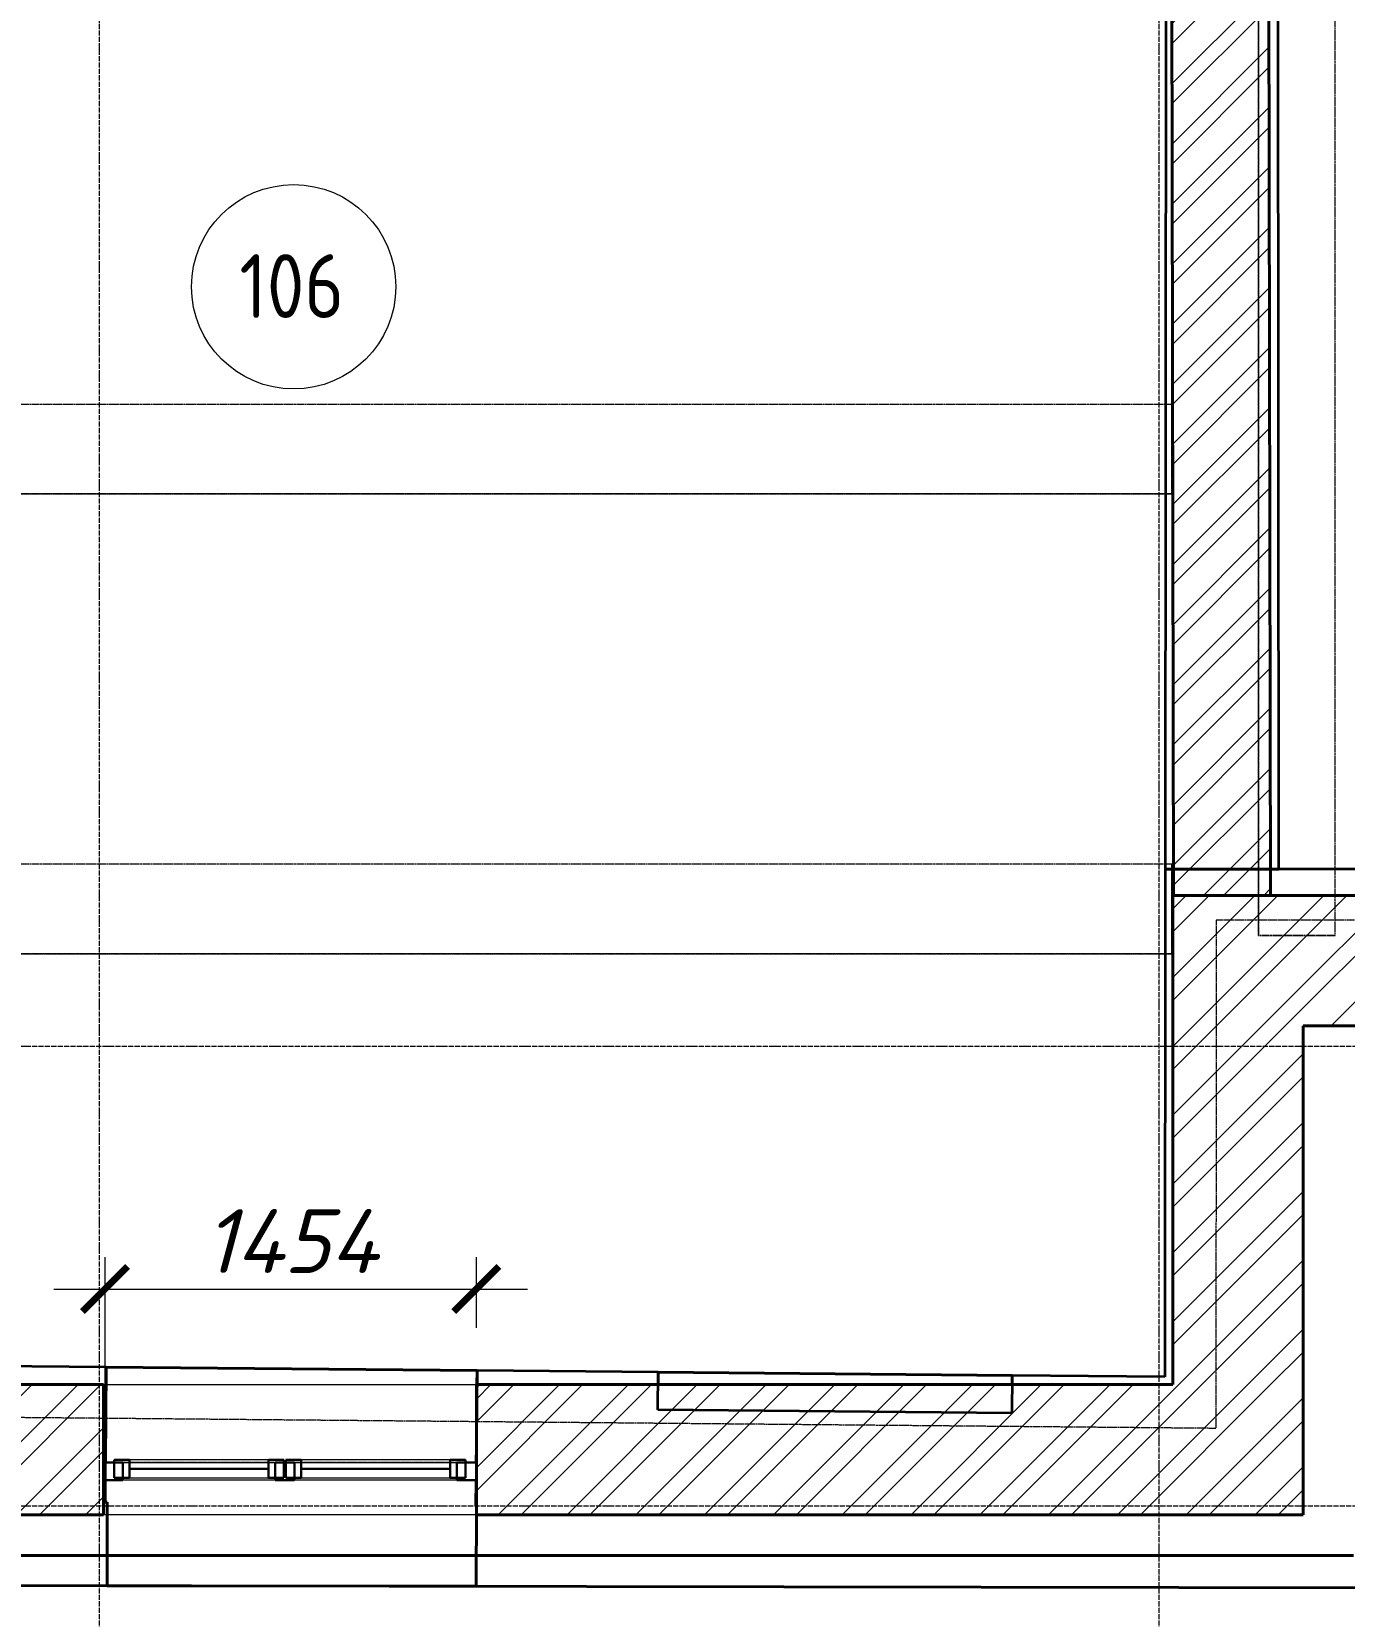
# Model space of a CAD drawing. Header units: millimetres. Extents: x 749182 to 2267578, y 70462 to 311449.
# Drawn here: x 1961515 to 1966654, y 75491 to 81695 of the extents above; entities that cross this region are included whole.
import ezdxf

# ---------------------------------------------------------------- set-up
doc = ezdxf.new("R2010")
doc.units = ezdxf.units.MM
for name, pattern in [('ADSK_Линия сетки', [25, 20, -2.5, 0, -2.5]), ('ADSK_Сверху', [4.5, 3, -1.5]), ('осеваяX2', [4, 2.5, -0.5, 0.5, -0.5])]:
    doc.linetypes.add(name, pattern=pattern)
doc.layers.get('Defpoints').update_dxf_attribs({"color": 255})
for name, color, linetype, lineweight in [('_ Окна', 7, 'Continuous', 30), ('Витраж', 7, 'Continuous', 9), ('Каркас', 7, 'Continuous', 9), ('Марки помещений', 7, 'Continuous', 20), ('Окна', 7, 'Continuous', 18), ('Оси', 165, 'осеваяX2', 13), ('Перекрытие', 7, 'Continuous', 18), ('размеры', 7, 'Continuous', 9), ('Стены', 184, 'Continuous', 40), ('Стены внутренние', 7, 'Continuous', 18), ('Стены наружные', 7, 'Continuous', 18), ('Стены разрез', 7, 'Continuous', 35)]:
    doc.layers.add(name, color=color, linetype=linetype, lineweight=lineweight)
doc.styles.add('GOST Common_2', font='GOST_Common.ttf', dxfattribs={"width": 0.9, "height": 200})
doc.styles.add('М2', font='isocpeui.ttf')
doc.dimstyles.new('SPDS 1_100', dxfattribs={"dimscale": 100, "dimtxt": 2.5, "dimasz": 1.77, "dimexe": 1.25, "dimexo": 0.625, "dimtad": 1, "dimdec": 0, "dimrnd": 0.001, "dimzin": 9, "dimtxsty": 'М2', "dimblk": 'ARCHTICK', "dimcen": 2.5, "dimdle": 2, "dimclrt": 256, "dimadec": 0, "dimazin": 2, "dimtfac": 0.75, "dimtdec": 0, "dimtmove": 1, "dimatfit": 3, "dimfxl": 0, "dimtolj": 1, "dimlwd": 9, "dimlwe": 9, "dimarcsym": 0})
pattern_1 = [(45, (1958220.23, 75616.62), (-134.7038, 134.7038), []), (45, (1958310.03, 75616.62), (-134.7038, 134.7038), [])]

# ---------------------------------------------------------------- blocks, each defined once
blk = doc.blocks.new('Существующие стены 2 этаж - Существующие стены 2 этаж-699583-01 План 1-го этажа маркировочный')
at = {"layer": 'Стены', "color": 254, "linetype": 'ADSK_Сверху', "true_color": 0xe8c5d7}
for p, q in [((123.9, 113), (8470.1, 113)), ((8470.1, 113), (123.9, 113))]:
    blk.add_line(p, q, dxfattribs=at)
blk = doc.blocks.new('Прямоугольный импост - 70х20_56мм-1427660-01 План 1-го этажа маркировочный')
at = {"layer": 'Витраж', "color": 253, "linetype": 'ADSK_Сверху', "true_color": 0xaaaaaa}
for p, q in [((45264.6, 355.2), (45264.6, 285.2)), ((45340.6, 355.2), (45264.6, 355.2)), ((45974.6, 355.2), (45936.6, 355.2)), ((45340.6, 285.2), (45264.6, 285.2)), ((45974.6, 285.2), (45936.6, 285.2))]:
    blk.add_line(p, q, dxfattribs=at)
blk = doc.blocks.new('Прямоугольный импост - 70х20_56мм-1427027-01 План 1-го этажа маркировочный')
at = {"layer": 'Витраж', "color": 253, "linetype": 'ADSK_Сверху', "true_color": 0xaaaaaa}
for p, q in [((-76, 35), (0, 35)), ((0, 35), (0, -35)), ((0, -35), (-76, -35))]:
    blk.add_line(p, q, dxfattribs=at)
blk = doc.blocks.new('Прямоугольный импост - 70х20_56мм-1427028-01 План 1-го этажа маркировочный')
at = {"layer": 'Витраж', "color": 253, "linetype": 'ADSK_Сверху', "true_color": 0xaaaaaa}
for p, q in [((0, 35), (-76, 35)), ((0, -35), (0, 35)), ((-76, -35), (0, -35))]:
    blk.add_line(p, q, dxfattribs=at)
blk = doc.blocks.new('Прямоугольный импост - 70х20_56мм-1228464-01 План 1-го этажа маркировочный')
at = {"layer": 'Витраж', "color": 253, "linetype": 'ADSK_Сверху', "true_color": 0xaaaaaa}
for p, q in [((-4912.4, 43593.9), (-4912.4, 43523.9)), ((-4912.4, 43593.9), (-4836.4, 43593.9)), ((-4200.4, 43593.9), (-4162.4, 43593.9)), ((-4912.4, 43523.9), (-4836.4, 43523.9)), ((-4200.4, 43523.9), (-4162.4, 43523.9))]:
    blk.add_line(p, q, dxfattribs=at)
blk = doc.blocks.new('Прямоугольный импост - 70х76мм-1427026-01 План 1-го этажа маркировочный')
at = {"layer": 'Витраж', "color": 253, "linetype": 'ADSK_Сверху', "true_color": 0xaaaaaa}
for p, q in [((-38, 35), (38, 35)), ((38, -35), (-38, -35))]:
    blk.add_line(p, q, dxfattribs=at)
blk = doc.blocks.new('Прямоугольный импост - 70х60мм-1427662-01 План 1-го этажа маркировочный')
at = {"layer": 'Витраж', "color": 253, "linetype": 'ADSK_Сверху', "true_color": 0xaaaaaa}
for p, q in [((45340.6, 355.2), (45340.6, 285.2)), ((45936.6, 355.2), (45340.6, 355.2)), ((45936.6, 285.2), (45936.6, 355.2)), ((45936.6, 285.2), (45340.6, 285.2))]:
    blk.add_line(p, q, dxfattribs=at)
blk = doc.blocks.new('Прямоугольный импост - 70х60мм-1243863-01 План 1-го этажа маркировочный')
at = {"layer": 'Витраж', "color": 253, "linetype": 'ADSK_Сверху', "true_color": 0xaaaaaa}
for p, q in [((1185.6, 43593.9), (1185.6, 43523.9)), ((1185.6, 43593.9), (1821.6, 43593.9)), ((1821.6, 43523.9), (1821.6, 43593.9)), ((1185.6, 43523.9), (1821.6, 43523.9))]:
    blk.add_line(p, q, dxfattribs=at)
blk = doc.blocks.new('Существующие стены 1 эт - Существующие стены 1 эт-653793-01 План 1-го этажа маркировочный')
at = {"layer": 'Стены'}
for p, q in [((3586.7, 849.4), (3583.4, 477)), ((3586.7, 849.4), (5038.5, 836.3)), ((5038, 782), (5038.5, 836.3)), ((5747.6, 829.9), (5747.1, 782)), ((5747.6, 829.9), (7134.1, 817.4)), ((7133.7, 782), (7134.1, 817.4)), ((5035.3, 477), (5035.8, 536.5)), ((3582.8, 407), (3582, 321.7)), ((5033.7, 308.6), (5034.6, 407)), ((3582, 321.7), (3590.1, 321.6)), ((3590.1, 321.6), (3589.6, -5.7)), ((5035.8, 308.6), (5033.7, 308.6)), ((5035.3, -8), (5035.8, 308.6)), ((8559, -13.6), (0, 0)), ((5035.3, -8), (3589.6, -5.7))]:
    blk.add_line(p, q, dxfattribs=at)
at = {"layer": 'Стены разрез'}
for p, q in [((8177.8, 2799.5), (8172.5, 8689.1)), ((7736.7, 7240.5), (7733, 2799.3)), ((7733, 2799.3), (7731.3, 812)), ((8732.6, 2799.8), (7733, 2799.3)), ((7733, 2799.3), (8177.8, 2799.5)), ((3586.7, 849.4), (842.1, 874.1)), ((3583.2, 461.7), (3586.7, 849.4)), ((5038.5, 836.3), (5035, 448.6)), ((5747.6, 829.9), (5038.5, 836.3)), ((5746.2, 682.7), (5747.6, 829.9)), ((7134.1, 817.4), (7132.7, 670.2)), ((7731.3, 812), (7134.1, 817.4)), ((7132.7, 670.2), (5746.2, 682.7)), ((3582, 321.7), (3583.2, 461.7)), ((5035, 448.6), (5033.7, 308.6)), ((3590.1, 321.6), (3582, 321.7)), ((3589.6, -5.7), (3590.1, 321.6)), ((5033.7, 308.6), (5035.8, 308.6)), ((5035.8, 308.6), (5035.3, -8)), ((0, 0), (3589.6, -5.7)), ((5035.3, -8), (8559, -13.6))]:
    blk.add_line(p, q, dxfattribs=at)
blk = doc.blocks.new('Витраж-тент со смещением вовне - 60мм 34 сдвиг-1466945-01 План 1-го этажа маркировочный')
at = {"layer": '_ Окна'}
for p, q in [((-352, 25), (-352, -45)), ((-352, 25), (-292, 25)), ((-352, -45), (-352, 25)), ((-292, 25), (-292, -45)), ((352, 25), (292, 25)), ((292, 25), (292, -45)), ((352, -45), (352, 25)), ((352, -45), (352, 25)), ((-292, -45), (-352, -45)), ((-292, -10), (292, -10)), ((292, -45), (352, -45))]:
    blk.add_line(p, q, dxfattribs=at)
at = {"layer": 'Окна'}
for p, q in [((292, 25), (-292, 25)), ((-292, -45), (292, -45))]:
    blk.add_line(p, q, dxfattribs=at)
blk = doc.blocks.new('Прямоугольный импост - 70х20_56мм-V194-01 План 1-го этажа маркировочный')
at = {"layer": 'Витраж', "lineweight": 30}
for p, q in [((-76, 35), (0, 35)), ((-76, -35), (-76, 35)), ((0, 35), (0, -35)), ((0, -35), (-76, -35))]:
    blk.add_line(p, q, dxfattribs=at)
blk = doc.blocks.new('Прямоугольный импост - 70х20_56мм-V195-01 План 1-го этажа маркировочный')
at = {"layer": 'Витраж', "lineweight": 30}
for p, q in [((0, 35), (-76, 35)), ((-76, 35), (-76, -35)), ((0, -35), (0, 35)), ((-76, -35), (0, -35))]:
    blk.add_line(p, q, dxfattribs=at)
blk = doc.blocks.new('Витраж-тент со смещением вовне - 60мм 34 сдвиг-1466955-01 План 1-го этажа маркировочный')
at = {"layer": '_ Окна'}
for p, q in [((-332, 25), (-332, -45)), ((-332, 25), (-272, 25)), ((-332, -45), (-332, 25)), ((-272, 25), (-272, -45)), ((332, 25), (272, 25)), ((272, 25), (272, -45)), ((332, -45), (332, 25)), ((332, -45), (332, 25)), ((-272, -45), (-332, -45)), ((-272, -10), (272, -10)), ((272, -45), (332, -45))]:
    blk.add_line(p, q, dxfattribs=at)
at = {"layer": 'Окна'}
for p, q in [((272, 25), (-272, 25)), ((-272, -45), (272, -45))]:
    blk.add_line(p, q, dxfattribs=at)
blk = doc.blocks.new('Прямоугольный импост - 70х60мм-V177-01 План 1-го этажа маркировочный')
at = {"layer": 'Витраж'}
for p, q in [((45340.6, 355.2), (45936.6, 355.2)), ((45936.6, 285.2), (45340.6, 285.2))]:
    blk.add_line(p, q, dxfattribs=at)
blk = doc.blocks.new('Прямоугольный импост - 70х60мм-V59-01 План 1-го этажа маркировочный')
at = {"layer": 'Витраж'}
for p, q in [((-4836.4, 43593.9), (-4200.4, 43593.9)), ((-4200.4, 43523.9), (-4836.4, 43523.9))]:
    blk.add_line(p, q, dxfattribs=at)
blk = doc.blocks.new('Прямоугольный импост - 70х76мм-V196-01 План 1-го этажа маркировочный')
at = {"layer": 'Витраж', "lineweight": 30}
for p, q in [((-38, 35), (38, 35)), ((-38, -35), (-38, 35)), ((38, 35), (38, -35)), ((38, -35), (-38, -35))]:
    blk.add_line(p, q, dxfattribs=at)
blk = doc.blocks.new('_ArchTick')
at = {"color": 0, "linetype": 'ByBlock', "const_width": 0.15}
blk.add_lwpolyline([(-0.5, -0.5), (0.5, 0.5)], dxfattribs=at)
blk = doc.blocks.new('*D2807')
at = {"layer": 'Defpoints', "color": 0, "lineweight": 20, "transparency": 16777216}
for p in [(1963256, 76772.5), (1963256, 76558.6), (1961802.2, 75938.3)]:
    blk.add_point(p, dxfattribs=at)
at = {"layer": 'размеры', "color": 0, "lineweight": 9, "transparency": 16777216}
for p, q in [((1961802.2, 76000.8), (1961802.2, 76897.5)), ((1963256, 76621.1), (1963256, 76897.5)), ((1961602.2, 76772.5), (1963456, 76772.5))]:
    blk.add_line(p, q, dxfattribs=at)
at = {"layer": 'размеры', "color": 0, "lineweight": 9, "transparency": 16777216, "xscale": 177, "yscale": 177, "zscale": 177, "rotation": 180}
blk.add_blockref('_ArchTick', (1961802.2, 76772.5), dxfattribs=at)
at = {"layer": 'размеры', "color": 0, "lineweight": 9, "transparency": 16777216, "xscale": 177, "yscale": 177, "zscale": 177}
blk.add_blockref('_ArchTick', (1963256, 76772.5), dxfattribs=at)
at = {"layer": 'размеры', "lineweight": 20, "transparency": 16777216, "insert": (1962529.1, 76960), "char_height": 250, "width": 601.383, "attachment_point": 5, "style": 'М2'}
blk.add_mtext('\\A1;1454', dxfattribs=at)
blk = doc.blocks.new('ADSK_Марка_Помещение_ОдноЗначение - Номер-247393-01 План 1-го этажа маркировочный')
at = {"layer": 'Марки помещений'}
blk.add_circle((0, 0), 4, dxfattribs=at)

msp = doc.modelspace()

# ---------------------------------------------------------------- hatches: boundary and pattern name
at = {"layer": 'Стены внутренние', "lineweight": 9}
h = msp.add_hatch(dxfattribs=at)
h.set_pattern_fill('FP_1', color=256, style=0, pattern_type=2)
h.set_pattern_definition([(45, (1958220.23, 75616.62), (-117.8655, 117.8655), []), (45, (1958298.8, 75616.62), (-117.8655, 117.8655), [])])
h.paths.add_polyline_path([(1965985.8138, 78312.7241), (1966365.8131, 78313.4695), (1966352.7391, 84977.8664), (1965972.7398, 84977.121), (1965985.8124, 78313.4695)])
at = {"layer": 'Стены наружные', "lineweight": 9}
h = msp.add_hatch(dxfattribs=at)
h.set_pattern_fill('FP_4', color=256, angle=45, style=0, pattern_type=2)
h.set_pattern_definition([(45, (1958220.23, 75616.62), (-134.704, 134.704), []), (45, (1958310.03, 75616.62), (-134.704, 134.704), [])])
h.paths.add_polyline_path([(1966493.2232, 76398.6393), (1966493.2232, 78313.0968), (1965983.2232, 78312.7241), (1965983.2232, 76398.6393), (1966153.0571, 76398.6393)])
h = msp.add_hatch(dxfattribs=at)
h.set_pattern_fill('FP_3', color=256, angle=45, style=0, pattern_type=2)
h.set_pattern_definition(pattern_1)
h.paths.add_polyline_path([(1997920.1582, 77803.0968), (1997920.1582, 78313.0968), (1996893.0736, 78313.0968), (1996893.9232, 77803.0968), (1997168.1918, 77803.0968)])
h.paths.add_polyline_path([(1999816.9894, 77803.0968), (2000257.1575, 77803.0968), (2000257.1575, 78313.0968), (1999740.1582, 78313.0968), (1999741.0091, 77803.0968)])
h.paths.add_polyline_path([(1994778.2715, 77803.0968), (1995073.0736, 77803.0968), (1995073.0736, 78313.0968), (1994083.7587, 78313.0968), (1994084.9018, 77803.0968)])
h.paths.add_polyline_path([(1991276.1993, 77803.0968), (1992263.7587, 77803.0968), (1992263.7587, 78313.0968), (1991276.1993, 78313.0968), (1991276.1993, 77820.3638)])
h.paths.add_polyline_path([(1989456.1993, 77803.0968), (1989456.1993, 78313.0968), (1988472.8923, 78313.0968), (1988472.8923, 77803.0968), (1989365.0544, 77803.0968)])
h.paths.add_polyline_path([(1986578.2196, 77803.0968), (1986652.8923, 77803.0968), (1986652.8923, 78313.0968), (1985672.6592, 78313.0968), (1985672.6592, 77803.0968), (1986400.6592, 77803.0968)])
h.paths.add_polyline_path([(1980284.6592, 77803.0968), (1981012.6592, 77803.0968), (1981012.6592, 78313.0968), (1979983.9558, 78313.0968), (1979984.4263, 77803.0968), (1979985.8124, 77803.0968)])
h.paths.add_polyline_path([(1983972.6592, 77803.0968), (1983972.6592, 78313.0968), (1982712.6592, 78313.0968), (1982712.6592, 77803.0968), (1983791.3848, 77803.0968)])
h.paths.add_polyline_path([(1977137.8829, 77803.0968), (1978163.9558, 77803.0968), (1978163.9558, 78313.0968), (1977137.8829, 78313.0968), (1977137.8829, 77855.9721)])
h.paths.add_polyline_path([(1975317.8829, 77803.0968), (1975317.8829, 78313.0968), (1974327.7082, 78313.0968), (1974327.7082, 77803.0968), (1974873.5135, 77803.0968)])
h.paths.add_polyline_path([(1972507.7082, 77803.0968), (1972507.7082, 78313.0968), (1971531.089, 78313.0968), (1971531.089, 77803.0968)])
h.paths.add_polyline_path([(1969711.0878, 77803.0968), (1969710.802, 78313.0968), (1968736.0968, 78313.0968), (1968736.0968, 77803.0968), (1969710.802, 77803.0968)])
h.paths.add_polyline_path([(1966493.2232, 77803.0968), (1966916.0968, 77803.0968), (1966916.0968, 78313.0968), (1966493.2232, 78312.7241), (1966493.2232, 77870.9527)])
h = msp.add_hatch(dxfattribs=at)
h.set_pattern_fill('FP_3', color=256, angle=45, style=0, pattern_type=2)
h.set_pattern_definition(pattern_1)
h.paths.add_polyline_path([(1966492.9392, 75888.6393), (1966493.2232, 75888.6393), (1966493.2232, 76398.6393), (1963256.0227, 76398.6393), (1963256.0227, 75888.6393), (1966183.5247, 75888.6393)])
h.paths.add_polyline_path([(1959267.2387, 75888.6393), (1961796.0227, 75888.6393), (1961796.0227, 76398.6393), (1959020.7245, 76398.6393), (1959020.7245, 75888.6393), (1959062.3059, 75888.6393)])

# ---------------------------------------------------------------- linework, layer by layer
at = {"layer": 'Каркас', "color": 253, "linetype": 'ADSK_Сверху', "true_color": 0xb2b2b2}
for p, q in [((1966318.7052, 84543.6161), (1966318.7052, 78156.6386)), ((1966618.7052, 78156.6386), (1966618.7052, 84543.6161)), ((1965978.6215, 80235.0148), (1958776.852, 80235.0148)), ((1965978.6215, 80235.0148), (1965978.6215, 79885.0148)), ((1958776.852, 79885.0148), (1965978.6215, 79885.0148)), ((1965978.6215, 78435.0148), (1958776.4609, 78435.0148)), ((1965978.6215, 78435.0148), (1965978.6215, 78085.0148)), ((1966618.7052, 78156.6386), (1966318.7052, 78156.6386)), ((1958776.4609, 78085.0148), (1965978.6215, 78085.0148))]:
    msp.add_line(p, q, dxfattribs=at)
at = {"layer": 'Каркас', "color": 253, "linetype": 'ADSK_Сверху', "true_color": 0xaaaaaa}
for p, q in [((1966318.7052, 78156.6386), (1966318.7052, 84543.6161)), ((1966618.7052, 78156.6386), (1966618.7052, 84543.6161)), ((1965978.6215, 80235.0148), (1958776.852, 80235.0148)), ((1965978.6215, 79885.0148), (1965978.6215, 80235.0148)), ((1965978.6215, 79885.0148), (1958776.852, 79885.0148)), ((1965978.6215, 78435.0148), (1958776.4609, 78435.0148)), ((1965978.6215, 78085.0148), (1965978.6215, 78435.0148)), ((1966318.7052, 78156.6386), (1966618.7052, 78156.6386)), ((1965978.6215, 78085.0148), (1958776.4609, 78085.0148))]:
    msp.add_line(p, q, dxfattribs=at)
at = {"layer": 'Оси', "linetype": 'ADSK_Линия сетки'}
for p, q in [((1961780.1361, 71313.2448), (1961780.1361, 120038.4712)), ((1965930.1361, 71313.2448), (1965930.1361, 97285.4199)), ((1947134.001, 77723.407), (2009148.6289, 77723.407)), ((1947134.001, 75923.407), (2009148.6289, 75923.407))]:
    msp.add_line(p, q, dxfattribs=at)
at = {"layer": 'Перекрытие', "linetype": 'ADSK_Сверху'}
for p, q in [((1966153.0571, 78215.986), (1966151.4036, 76226.8303)), ((1966618.4719, 78216.2462), (1966153.0571, 78215.986)), ((1969078.7052, 78217.6219), (1966618.7052, 78216.2463)), ((1966151.4036, 76226.8303), (1958862.5844, 76292.5154))]:
    msp.add_line(p, q, dxfattribs=at)
at = {"layer": 'Стены внутренние', "lineweight": 40}
for p, q in [((1966365.8131, 78313.4695), (1966354.7822, 83936.407)), ((1965974.9313, 83860.0039), (1965985.8138, 78312.7241)), ((1965985.8138, 78312.7241), (1966365.8131, 78313.4695))]:
    msp.add_line(p, q, dxfattribs=at)
at = {"layer": 'Стены наружные', "lineweight": 40}
for p, q in [((1966916.0968, 78313.0968), (1965983.2232, 78313.0968)), ((1965983.2232, 78313.0968), (1965983.2232, 76398.6393)), ((1966493.2232, 75888.6393), (1966493.2232, 77803.0968)), ((1966493.2232, 77803.0968), (1966916.0968, 77803.0968)), ((1961796.0227, 76398.6393), (1959020.7245, 76398.6393)), ((1961796.0227, 75888.6393), (1961796.0227, 76398.6393)), ((1965983.2232, 76398.6393), (1963256.0227, 76398.6393)), ((1963256.0227, 76398.6393), (1963256.0227, 75888.6393)), ((1958510.7245, 75888.6393), (1961796.0227, 75888.6393)), ((1963256.0227, 75888.6393), (1966493.2232, 75888.6393))]:
    msp.add_line(p, q, dxfattribs=at)
at = {"layer": 'Стены наружные'}
for p, q in [((1961796.0227, 76398.6393), (1963256.0227, 76398.6393)), ((1963255.9647, 75888.6393), (1961796.0227, 75888.6393))]:
    msp.add_line(p, q, dxfattribs=at)

# ---------------------------------------------------------------- block references
at = {"layer": '_ Окна', "rotation": 180}
for name, p in [('Витраж-тент со смещением вовне - 60мм 34 сдвиг-1466955-01 План 1-го этажа маркировочный', (1962170.0227, 76058.6393)), ('Витраж-тент со смещением вовне - 60мм 34 сдвиг-1466945-01 План 1-го этажа маркировочный', (1962862.0227, 76058.6393))]:
    msp.add_blockref(name, p, dxfattribs=at)
at = {"layer": 'Витраж', "color": 253, "linetype": 'ADSK_Сверху', "true_color": 0xaaaaaa}
for name, p in [('Прямоугольный импост - 70х20_56мм-1427660-01 План 1-го этажа маркировочный', (1916531.4489, 75738.4076)), ('Прямоугольный импост - 70х60мм-1427662-01 План 1-го этажа маркировочный', (1916531.4489, 75738.4076)), ('Прямоугольный импост - 70х20_56мм-1427028-01 План 1-го этажа маркировочный', (1963256.0227, 76058.6393))]:
    msp.add_blockref(name, p, dxfattribs=at)
at = {"layer": 'Витраж', "color": 253, "linetype": 'ADSK_Сверху', "true_color": 0xaaaaaa, "extrusion": (0, 0, -1)}
for name, p in [('Прямоугольный импост - 70х20_56мм-1427027-01 План 1-го этажа маркировочный', (-1961796.0227, 76058.6393)), ('Прямоугольный импост - 70х76мм-1427026-01 План 1-го этажа маркировочный', (-1962506.0227, 76058.6393))]:
    msp.add_blockref(name, p, dxfattribs=at)
at = {"layer": 'Витраж', "extrusion": (0, 0, -1)}
for name, p in [('Прямоугольный импост - 70х20_56мм-V194-01 План 1-го этажа маркировочный', (-1961796.0227, 76058.6393)), ('Прямоугольный импост - 70х76мм-V196-01 План 1-го этажа маркировочный', (-1962506.0227, 76058.6393))]:
    msp.add_blockref(name, p, dxfattribs=at)
at = {"layer": 'Витраж'}
for name, p in [('Прямоугольный импост - 70х60мм-V177-01 План 1-го этажа маркировочный', (1916531.4489, 75738.4076)), ('Прямоугольный импост - 70х20_56мм-V195-01 План 1-го этажа маркировочный', (1963256.0227, 76058.6393))]:
    msp.add_blockref(name, p, dxfattribs=at)
at = {"layer": 'Витраж', "color": 253, "linetype": 'ADSK_Сверху', "true_color": 0xaaaaaa, "rotation": 180}
for name, p in [('Прямоугольный импост - 70х20_56мм-1228464-01 План 1-го этажа маркировочный', (1958343.6261, 119617.5079)), ('Прямоугольный импост - 70х60мм-1243863-01 План 1-го этажа маркировочный', (1964365.6616, 119617.5079))]:
    msp.add_blockref(name, p, dxfattribs=at)
at = {"layer": 'Витраж', "rotation": 180}
msp.add_blockref('Прямоугольный импост - 70х60мм-V59-01 План 1-го этажа маркировочный', (1958343.6261, 119617.5079), dxfattribs=at)
at = {"layer": 'Марки помещений', "xscale": 99.99999999999993, "yscale": 99.99999999999993, "zscale": 99.99999999999993}
msp.add_blockref('ADSK_Марка_Помещение_ОдноЗначение - Номер-247393-01 План 1-го этажа маркировочный', (1962540.6249, 80695.9641), dxfattribs=at)
at = {"layer": 'Стены', "color": 254, "linetype": 'ADSK_Сверху', "true_color": 0xe8c5d7}
msp.add_blockref('Существующие стены 2 этаж - Существующие стены 2 этаж-699583-01 План 1-го этажа маркировочный', (1958220.2258, 75616.6187), dxfattribs=at)
at = {"layer": 'Стены', "color": 243, "true_color": 0xbb5389}
msp.add_blockref('Существующие стены 1 эт - Существующие стены 1 эт-653793-01 План 1-го этажа маркировочный', (1958220.2258, 75616.6187), dxfattribs=at)

# ---------------------------------------------------------------- texts
at = {"layer": 'Марки помещений', "lineweight": 9, "insert": (1962328.2177, 80823.6891), "char_height": 250, "width": 526.708687, "attachment_point": 1, "style": 'GOST Common_2'}
msp.add_mtext('106', dxfattribs=at)

# ---------------------------------------------------------------- dimensions: what is measured, and where the dimension line sits
at = {"layer": 'размеры', "lineweight": 20}
dim = msp.add_linear_dim(base=(1963256.0227, 76772.5172), p1=(1961802.2137, 75938.3071), p2=(1963256.0227, 76558.6393), dimstyle='SPDS 1_100', dxfattribs=at)
dim.commit()
dim.dimension.update_dxf_attribs({"geometry": '*D2807', "text_midpoint": (1962529.1182, 76960.0172)})

doc.saveas('drawing.dxf')
